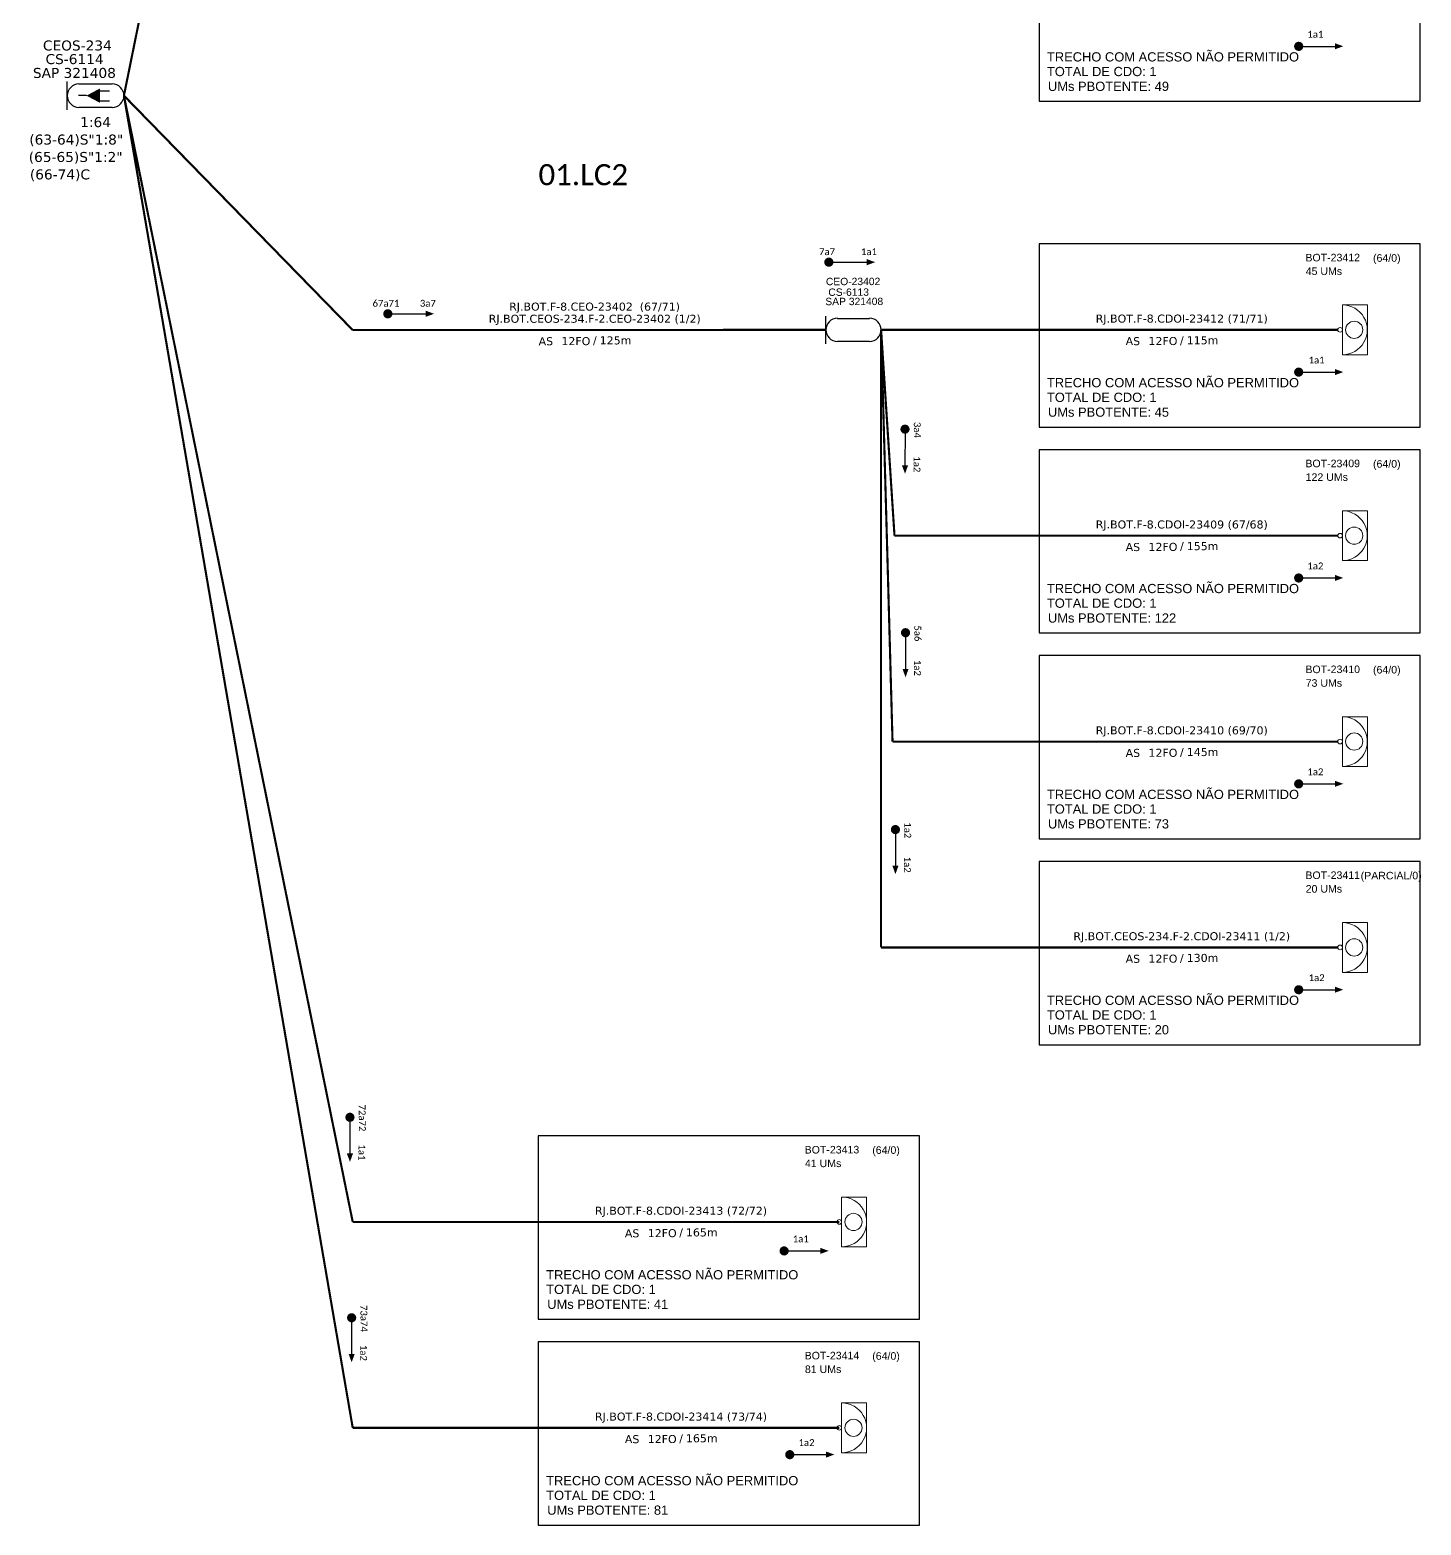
# Model space of a CAD drawing. Extents: x 35688 to 43624, y 3263 to 5132.
# Drawn here: x 43120.4 to 43424.4, y 3263.1 to 3589.9 of the extents above; entities that cross this region are included whole.
import ezdxf
from ezdxf.enums import TextEntityAlignment as Align

# ---------------------------------------------------------------- set-up
doc = ezdxf.new("R2010")
doc.units = ezdxf.units.DM
doc.header["$MEASUREMENT"] = 0
for name, color, linetype, lineweight in [("20.0-LEGENDA DOS CDO'S", 1, 'Continuous', 0), ('20.2-CDO_POSTE', 1, 'Continuous', 5), ('40.1-ETIQUETAS', 1, 'Continuous', 20)]:
    doc.layers.add(name, color=color, linetype=linetype, lineweight=lineweight)
for name, color, linetype in [('20.4-CEOS', 1, 'Continuous'), ('CAP a instalar', 1, 'Continuous'), ('SETA', 7, 'Continuous')]:
    doc.layers.add(name, color=color, linetype=linetype)
doc.styles.add('ARIAL', font='arial.ttf')
doc.styles.add('siredit', font='verdana.ttf')
doc.linetypes.add('FENCELINE1', pattern='A,0.25,-0.1,[133,ltypeshp.shx,S=0.1,R=0,X=-0.1,Y=0],-0.1,1', length=1.45)

# ---------------------------------------------------------------- blocks, each defined once
blk = doc.blocks.new('ETIQUETA_RS5F')
at = {"layer": '40.1-ETIQUETAS', "color": 0, "style": 'siredit'}
blk.add_text('/', height=1.5, dxfattribs=at).set_placement((1.55, -1.95), align=Align.MIDDLE_RIGHT)
for tag, p in [('ETIQUETA_R_SECUNDARIA', (1.18, 2.1)), ('ETIQUETA_R_PRIMARIA', (1.18, 4.1)), ('F_ATIVAS/F_MORTAS', (1.11, -4.24))]:
    blk.add_attdef(tag, text='', height=1.5, dxfattribs=at).set_placement(p, align=Align.MIDDLE_CENTER)
for tag, p in [('TIPO_CABO', (-6.62, -2.12)), ('CAP_CABO', (0.37, -2.09))]:
    blk.add_attdef(tag, text='', height=1.5, dxfattribs=at).set_placement(p, align=Align.MIDDLE_RIGHT)
blk.add_attdef('METROS', text='', height=1.5, dxfattribs=at).set_placement((2.11, -1.95), align=Align.MIDDLE_LEFT)
for tag, p in [('FUSÃO_1', (0.82, -8.39)), ('FUSÃO_2', (0.82, -10.6)), ('FUSÃO_3', (0.82, -12.93)), ('FUSÃO_4', (0.82, -15.14)), ('FUSÃO_5', (0.82, -17.16))]:
    blk.add_attdef(tag, text='', height=1.5, dxfattribs=at).set_placement(p, align=Align.CENTER)
blk = doc.blocks.new('CEO')
at = {"layer": '20.4-CEOS'}
for p, q in [((-6.19, -0.53), (-6.19, 5.68)), ((-3.61, 5.15), (3.61, 5.15)), ((3.61, 0), (-3.61, 0))]:
    blk.add_line(p, q, dxfattribs=at)
for centre, start, end in [((-3.61, 2.58), 90, 270), ((3.61, 2.58), 270, 90)]:
    blk.add_arc(centre, 2.58, start, end, dxfattribs=at)
blk = doc.blocks.new('CDOE-TEXTO PADRÃO')
at = {"layer": "20.0-LEGENDA DOS CDO'S", "color": 0, "style": 'ARIAL'}
for tag, p in [('CDO_N', (0.49, 7.39)), ('SAP', (0.51, 1.67)), ('CORDOALHA', (0.5, 4.33)), ('SPLITER_1', (0.59, -0.91)), ('SPLITER_2', (0.6, -3.55)), ('(XX-XX_F)S', (0.54, -8.29)), ('(XX-XX_L)S', (0.55, -10.83)), ('UMS', (0.55, -13.15))]:
    blk.add_attdef(tag, p, '', height=1.7, rotation=0.118, dxfattribs=at)
blk.add_attdef('FIBRAS_UTILIZADAS', text='', height=1.7, rotation=0.118, dxfattribs=at).set_placement((19.77, 7.43), align=Align.CENTER)
blk = doc.blocks.new('CEOS_RP_CT_DRT')
at = {"layer": '20.4-CEOS', "color": 0}
for p, q in [((-4.54, 1.19), (-1.19, 1.19)), ((-1.19, -1.19), (-4.54, -1.19))]:
    blk.add_line(p, q, dxfattribs=at)
for points in [[(-5.73, -1.43), (-5.73, 1.44)], [(-3.79, 0), (-4.59, 0)], [(-2.47, 0.48), (-1.45, 0.48)], [(-2.47, -0.52), (-1.45, -0.52)]]:
    blk.add_lwpolyline(points, dxfattribs=at)
blk.add_lwpolyline([(-3.79, 0, 0, 1.47, 0), (-2.41, 0, 1.47, 1.47, 0)], format="xyseb", dxfattribs=at)
for centre, start, end in [((-4.54, 0), 90, 270), ((-1.19, 0), 270, 90)]:
    blk.add_arc(centre, 1.19, start, end, dxfattribs=at)
at = {"layer": '20.4-CEOS', "color": 7, "style": 'siredit'}
for tag, p in [('Nº_DA_CEOS', (-2.86, 5.6)), ('LOCAL', (-2.86, 4.24)), ('SAP', (-2.86, 2.78)), ('RACIO_SPLITAGEM', (-2.86, -1.88)), ('FIBRAS_SPLITTER', (-2.86, -3.58)), ('FIBRAS_TOP_C', (-2.86, -5.08)), ('RESERVA_FINAIS', (-2.86, -6.39))]:
    blk.add_attdef(tag, text='', height=1.01, dxfattribs=at).set_placement(p, align=Align.TOP_CENTER)

msp = doc.modelspace()

# ---------------------------------------------------------------- linework, layer by layer
at = {"const_width": 1}
for points in [[(43397.18, 3586.35, 1), (43398.18, 3586.35, 1)], [(43294.52, 3539.17, 1), (43295.52, 3539.17, 1)], [(43198.15, 3527.88, 1), (43199.15, 3527.88, 1)], [(43397.18, 3515.14, 1), (43398.18, 3515.14, 1)], [(43311.66, 3503.17, 1), (43311.66, 3502.17, 1)], [(43397.18, 3470.14, 1), (43398.18, 3470.14, 1)], [(43311.77, 3458.68, 1), (43311.77, 3457.68, 1)], [(43397.18, 3425.14, 1), (43398.18, 3425.14, 1)], [(43309.56, 3415.65, 1), (43309.56, 3414.65, 1)], [(43397.18, 3380.14, 1), (43398.18, 3380.14, 1)], [(43190.37, 3352.76, 1), (43190.37, 3351.76, 1)], [(43284.74, 3323.05, 1), (43285.74, 3323.05, 1)], [(43190.74, 3308.94, 1), (43190.74, 3307.94, 1)], [(43285.98, 3278.52, 1), (43286.98, 3278.52, 1)]]:
    msp.add_lwpolyline(points, format="xyb", close=True, dxfattribs=at)
at = {"layer": '40.1-ETIQUETAS', "color": 8}
for points in [[(43407.23, 3529.83), (43412.68, 3529.83), (43412.68, 3518.93), (43407.23, 3518.93)], [(43407.23, 3484.83), (43412.68, 3484.83), (43412.68, 3473.93), (43407.23, 3473.93)], [(43407.23, 3439.83), (43412.68, 3439.83), (43412.68, 3428.93), (43407.23, 3428.93)], [(43407.23, 3394.83), (43412.68, 3394.83), (43412.68, 3383.93), (43407.23, 3383.93)], [(43297.81, 3334.83), (43303.26, 3334.83), (43303.26, 3323.93), (43297.81, 3323.93)], [(43297.81, 3289.83), (43303.26, 3289.83), (43303.26, 3278.93), (43297.81, 3278.93)]]:
    msp.add_lwpolyline(points, close=True, dxfattribs=at)
for centre, major_axis, start_param, end_param in [((43407.23, 3524.39), (-3.85, 3.85), 2.356194, 5.497787), ((43406.73, 3524.39), (-0.356, 0.356), 2.356194490191767, 8.639379797371353), ((43409.81, 3524.39), (1.33, 1.33), 3.926991, 10.210176), ((43407.23, 3479.39), (-3.85, 3.85), 2.356194, 5.497787), ((43409.81, 3479.39), (1.33, 1.33), 3.926991, 10.210176), ((43406.73, 3479.39), (-0.356, 0.356), 2.356194490191767, 8.639379797371353), ((43407.23, 3434.39), (-3.85, 3.85), 2.356194, 5.497787), ((43406.73, 3434.39), (-0.356, 0.356), 2.356194490191767, 8.639379797371353), ((43409.81, 3434.39), (1.33, 1.33), 3.926991, 10.210176), ((43407.23, 3389.39), (-3.85, 3.85), 2.356194, 5.497787), ((43406.73, 3389.39), (-0.356, 0.356), 2.356194490191767, 8.639379797371353), ((43409.81, 3389.39), (1.33, 1.33), 3.926991, 10.210176), ((43297.81, 3329.39), (-3.85, 3.85), 2.356194, 5.497787), ((43300.4, 3329.39), (1.33, 1.33), 3.926991, 10.210176), ((43297.31, 3329.39), (-0.356, 0.356), 2.356194490191767, 8.639379797371353), ((43297.81, 3284.39), (-3.85, 3.85), 2.356194, 5.497787), ((43297.31, 3284.39), (-0.356, 0.356), 2.356194490191767, 8.639379797371353), ((43300.4, 3284.39), (1.33, 1.33), 3.926991, 10.210176)]:
    msp.add_ellipse(centre, major_axis=major_axis, ratio=1, start_param=start_param, end_param=end_param, dxfattribs=at)
at = {"layer": 'CAP a instalar', "linetype": 'FENCELINE1', "ltscale": 7, "const_width": 0.467}
for points in [[(43140.98, 3575.58), (43190.98, 3821.77)], [(43140.98, 3575.58), (43190.98, 3524.33)], [(43190.98, 3524.33), (43294.36, 3524.38)]]:
    msp.add_lwpolyline(points, dxfattribs=at)
at = {"layer": 'CAP a instalar', "color": 3}
for points in [[(43424.22, 3614.4), (43340.94, 3614.4), (43340.94, 3574.33), (43424.22, 3574.33)], [(43424.22, 3543.19), (43340.94, 3543.19), (43340.94, 3503.12), (43424.22, 3503.12)], [(43424.22, 3498.19), (43340.94, 3498.19), (43340.94, 3458.12), (43424.22, 3458.12)], [(43424.22, 3453.19), (43340.94, 3453.19), (43340.94, 3413.12), (43424.22, 3413.12)], [(43424.22, 3408.19), (43340.94, 3408.19), (43340.94, 3368.12), (43424.22, 3368.12)], [(43314.8, 3348.19), (43231.52, 3348.19), (43231.52, 3308.12), (43314.8, 3308.12)], [(43314.8, 3303.19), (43231.52, 3303.19), (43231.52, 3263.12), (43314.8, 3263.12)]]:
    msp.add_lwpolyline(points, close=True, dxfattribs=at)
at = {"layer": 'CAP a instalar', "color": 8, "linetype": 'FENCELINE1', "ltscale": 7, "const_width": 0.467}
for points in [[(43140.98, 3575.58), (43190.98, 3329.38)], [(43190.98, 3284.38), (43140.98, 3575.58)], [(43306.43, 3524.38), (43406.22, 3524.38)], [(43306.43, 3524.38), (43306.43, 3389.38)], [(43308.93, 3434.38), (43306.43, 3524.38)], [(43309.36, 3479.38), (43306.43, 3524.38)], [(43309.36, 3479.38), (43406.22, 3479.38)], [(43308.93, 3434.38), (43406.22, 3434.38)], [(43306.43, 3389.38), (43406.22, 3389.38)], [(43190.98, 3329.38), (43297.31, 3329.39)], [(43190.98, 3284.38), (43297.31, 3284.39)]]:
    msp.add_lwpolyline(points, dxfattribs=at)
at = {"layer": 'SETA'}
for points in [[(43397.68, 3586.35), (43406.28, 3586.35)], [(43295.4, 3539.16), (43304, 3539.16)], [(43199.02, 3527.88), (43207.62, 3527.88)], [(43397.68, 3515.14), (43406.28, 3515.14)], [(43311.66, 3502.67), (43311.65, 3494.07)], [(43397.68, 3470.14), (43406.28, 3470.14)], [(43311.77, 3458.18), (43311.76, 3449.58)], [(43397.68, 3425.14), (43406.28, 3425.14)], [(43309.56, 3415.15), (43309.55, 3406.55)], [(43397.68, 3380.14), (43406.28, 3380.14)], [(43190.37, 3352.26), (43190.36, 3343.66)], [(43285.24, 3323.05), (43293.84, 3323.05)], [(43190.74, 3308.44), (43190.73, 3299.85)], [(43286.48, 3278.52), (43295.08, 3278.52)]]:
    msp.add_lwpolyline(points, dxfattribs=at)
for points in [[(43405.59, 3587.03), (43407.42, 3586.37), (43405.59, 3585.7)], [(43303.31, 3539.84), (43305.14, 3539.17), (43303.31, 3538.51)], [(43206.93, 3528.56), (43208.76, 3527.89), (43206.93, 3527.23)], [(43405.59, 3515.82), (43407.42, 3515.15), (43405.59, 3514.49)], [(43312.33, 3494.76), (43311.66, 3492.93), (43310.99, 3494.76)], [(43405.59, 3470.82), (43407.42, 3470.15), (43405.59, 3469.49)], [(43312.44, 3450.27), (43311.77, 3448.44), (43311.11, 3450.27)], [(43405.59, 3425.82), (43407.42, 3425.15), (43405.59, 3424.49)], [(43310.23, 3407.24), (43309.56, 3405.41), (43308.9, 3407.25)], [(43405.59, 3380.82), (43407.42, 3380.15), (43405.59, 3379.49)], [(43191.04, 3344.35), (43190.37, 3342.52), (43189.7, 3344.35)], [(43293.15, 3323.73), (43294.98, 3323.06), (43293.15, 3322.4)], [(43191.41, 3300.53), (43190.74, 3298.7), (43190.08, 3300.54)], [(43294.39, 3279.2), (43296.22, 3278.54), (43294.39, 3277.87)]]:
    msp.add_solid(points, dxfattribs=at)

# ---------------------------------------------------------------- block references
at = {"color": 2, "xscale": 0.9748520008884765, "yscale": 0.9748520008884765, "zscale": 0.9748520008884765}
msp.add_blockref('CEO', (43300.4, 3521.87), dxfattribs=at)
at = {"layer": '20.2-CDO_POSTE'}
ref = msp.add_blockref('CDOE-TEXTO PADRÃO', (43296.08, 3527.06), dxfattribs=dict(at, xscale=0.947556147652673, yscale=0.947556147652673, zscale=0.947556147652673))
ref.add_attrib('CDO_N', 'CS-6113', (43294.9, 3531.81), dxfattribs={"layer": "20.0-LEGENDA DOS CDO'S", "color": 0, "height": 1.611, "rotation": 0.118, "style": 'ARIAL'})
ref.add_attrib('SAP', 'CEO-23402', (43294.37, 3534.14), dxfattribs={"layer": "20.0-LEGENDA DOS CDO'S", "color": 0, "height": 1.611, "rotation": 0.118, "style": 'ARIAL'})
ref = msp.add_blockref('CDOE-TEXTO PADRÃO', (43294.15, 3525.03), dxfattribs=dict(at, xscale=0.947556147652673, yscale=0.947556147652673, zscale=0.947556147652673))
ref.add_attrib('CDO_N', 'SAP 321408', (43294.25, 3529.77), dxfattribs={"layer": "20.0-LEGENDA DOS CDO'S", "color": 0, "height": 1.611, "rotation": 0.118, "style": 'ARIAL'})
at = {"layer": '20.4-CEOS'}
ref = msp.add_blockref('CEOS_RP_CT_DRT', (43140.98, 3575.57), dxfattribs=dict(at, xscale=2.161665797233581, yscale=2.161665797233581, zscale=2.161665797233581))
ref.add_attrib('Nº_DA_CEOS', 'CEOS-234', dxfattribs={"color": 7, "height": 2.183, "style": 'siredit'}).set_placement((43130.81, 3587.63), align=Align.TOP_CENTER)
ref.add_attrib('LOCAL', 'CS-6114', dxfattribs={"color": 7, "height": 2.183, "style": 'siredit'}).set_placement((43130.2, 3584.65), align=Align.TOP_CENTER)
ref.add_attrib('SAP', 'SAP 321408', dxfattribs={"color": 7, "height": 2.183, "style": 'siredit'}).set_placement((43130.16, 3581.63), align=Align.TOP_CENTER)
ref.add_attrib('RACIO_SPLITAGEM', '1:64', dxfattribs={"color": 7, "height": 2.183, "style": 'siredit'}).set_placement((43134.79, 3570.87), align=Align.TOP_CENTER)
ref.add_attrib('FIBRAS_SPLITTER', '(63-64)S"1:8"', dxfattribs={"color": 7, "height": 2.1826, "style": 'siredit'}).set_placement((43130.56, 3567.07), align=Align.TOP_CENTER)
ref.add_attrib('FIBRAS_TOP_C', '(65-65)S"1:2"', dxfattribs={"color": 7, "height": 2.1826, "style": 'siredit'}).set_placement((43130.44, 3563.26), align=Align.TOP_CENTER)
ref.add_attrib('RESERVA_FINAIS', '(66-74)C', dxfattribs={"color": 7, "height": 2.183, "style": 'siredit'}).set_placement((43127, 3559.45), align=Align.TOP_CENTER)
at = {"layer": '40.1-ETIQUETAS', "color": 8}
ref = msp.add_blockref('CDOE-TEXTO PADRÃO', (43406.24, 3528.27), dxfattribs=dict(at, xscale=0.9720000028610228, yscale=0.9720000028610228, zscale=0.9720000028610228))
ref.add_attrib('CDO_N', 'BOT-23412', (43399.15, 3539.34), dxfattribs={"layer": "20.0-LEGENDA DOS CDO'S", "color": 0, "height": 1.652, "rotation": 0.118, "style": 'ARIAL'})
ref.add_attrib('CORDOALHA', '45 UMs', (43399.21, 3536.36), dxfattribs={"layer": "20.0-LEGENDA DOS CDO'S", "color": 0, "height": 1.652, "rotation": 0.118, "style": 'ARIAL'})
ref.add_attrib('FIBRAS_UTILIZADAS', '       (64/0)', dxfattribs={"layer": "20.0-LEGENDA DOS CDO'S", "color": 0, "height": 1.6523, "rotation": 0.118, "style": 'ARIAL'}).set_placement((43414.69, 3539.26), align=Align.CENTER)
at = {"layer": '40.1-ETIQUETAS'}
ref = msp.add_blockref('ETIQUETA_RS5F', (43242.48, 3524.35), dxfattribs=dict(at, xscale=1.16639998499977, yscale=1.16639998499977, zscale=1.16639998499977))
ref.add_attrib('ETIQUETA_R_PRIMARIA', 'RJ.BOT.F-8.CEO-23402  (67/71)', dxfattribs={"color": 0, "height": 1.7496, "style": 'siredit'}).set_placement((43243.82, 3529.46), align=Align.MIDDLE_CENTER)
ref.add_attrib('ETIQUETA_R_SECUNDARIA', 'RJ.BOT.CEOS-234.F-2.CEO-23402 (1/2)', dxfattribs={"color": 0, "height": 1.7496, "style": 'siredit'}).set_placement((43243.86, 3526.81), align=Align.MIDDLE_CENTER)
ref.add_attrib('TIPO_CABO', 'AS', dxfattribs={"color": 0, "height": 1.75, "style": 'siredit'}).set_placement((43234.76, 3521.89), align=Align.MIDDLE_RIGHT)
ref.add_attrib('CAP_CABO', '12FO', dxfattribs={"color": 0, "height": 1.75, "style": 'siredit'}).set_placement((43242.9, 3521.91), align=Align.MIDDLE_RIGHT)
ref.add_attrib('METROS', '125m', dxfattribs={"color": 0, "height": 1.75, "style": 'siredit'}).set_placement((43244.94, 3522.08), align=Align.MIDDLE_LEFT)
at = {"layer": '40.1-ETIQUETAS', "color": 8}
ref = msp.add_blockref('ETIQUETA_RS5F', (43370.75, 3524.38), dxfattribs=dict(at, xscale=1.16639998499977, yscale=1.16639998499977, zscale=1.16639998499977))
ref.add_attrib('ETIQUETA_R_SECUNDARIA', 'RJ.BOT.F-8.CDOI-23412 (71/71)', dxfattribs={"color": 0, "height": 1.7496, "style": 'siredit'}).set_placement((43372.13, 3526.84), align=Align.MIDDLE_CENTER)
ref.add_attrib('TIPO_CABO', 'AS', dxfattribs={"color": 0, "height": 1.75, "style": 'siredit'}).set_placement((43363.03, 3521.91), align=Align.MIDDLE_RIGHT)
ref.add_attrib('CAP_CABO', '12FO', dxfattribs={"color": 0, "height": 1.75, "style": 'siredit'}).set_placement((43371.18, 3521.94), align=Align.MIDDLE_RIGHT)
ref.add_attrib('METROS', '115m', dxfattribs={"color": 0, "height": 1.75, "style": 'siredit'}).set_placement((43373.21, 3522.1), align=Align.MIDDLE_LEFT)
ref = msp.add_blockref('CDOE-TEXTO PADRÃO', (43406.24, 3483.27), dxfattribs=dict(at, xscale=0.9720000028610228, yscale=0.9720000028610228, zscale=0.9720000028610228))
ref.add_attrib('CDO_N', 'BOT-23409', (43399.15, 3494.34), dxfattribs={"layer": "20.0-LEGENDA DOS CDO'S", "color": 0, "height": 1.652, "rotation": 0.118, "style": 'ARIAL'})
ref.add_attrib('CORDOALHA', '122 UMs', (43399.21, 3491.36), dxfattribs={"layer": "20.0-LEGENDA DOS CDO'S", "color": 0, "height": 1.652, "rotation": 0.118, "style": 'ARIAL'})
ref.add_attrib('FIBRAS_UTILIZADAS', '       (64/0)', dxfattribs={"layer": "20.0-LEGENDA DOS CDO'S", "color": 0, "height": 1.6523, "rotation": 0.118, "style": 'ARIAL'}).set_placement((43414.69, 3494.26), align=Align.CENTER)
ref = msp.add_blockref('ETIQUETA_RS5F', (43370.75, 3479.38), dxfattribs=dict(at, xscale=1.16639998499977, yscale=1.16639998499977, zscale=1.16639998499977))
ref.add_attrib('ETIQUETA_R_SECUNDARIA', 'RJ.BOT.F-8.CDOI-23409 (67/68)', dxfattribs={"color": 0, "height": 1.7496, "style": 'siredit'}).set_placement((43372.13, 3481.84), align=Align.MIDDLE_CENTER)
ref.add_attrib('TIPO_CABO', 'AS', dxfattribs={"color": 0, "height": 1.75, "style": 'siredit'}).set_placement((43363.03, 3476.91), align=Align.MIDDLE_RIGHT)
ref.add_attrib('CAP_CABO', '12FO', dxfattribs={"color": 0, "height": 1.75, "style": 'siredit'}).set_placement((43371.18, 3476.94), align=Align.MIDDLE_RIGHT)
ref.add_attrib('METROS', '155m', dxfattribs={"color": 0, "height": 1.75, "style": 'siredit'}).set_placement((43373.21, 3477.1), align=Align.MIDDLE_LEFT)
ref = msp.add_blockref('CDOE-TEXTO PADRÃO', (43406.24, 3438.27), dxfattribs=dict(at, xscale=0.9720000028610228, yscale=0.9720000028610228, zscale=0.9720000028610228))
ref.add_attrib('CDO_N', 'BOT-23410', (43399.15, 3449.34), dxfattribs={"layer": "20.0-LEGENDA DOS CDO'S", "color": 0, "height": 1.652, "rotation": 0.118, "style": 'ARIAL'})
ref.add_attrib('CORDOALHA', '73 UMs', (43399.21, 3446.36), dxfattribs={"layer": "20.0-LEGENDA DOS CDO'S", "color": 0, "height": 1.652, "rotation": 0.118, "style": 'ARIAL'})
ref.add_attrib('FIBRAS_UTILIZADAS', '       (64/0)', dxfattribs={"layer": "20.0-LEGENDA DOS CDO'S", "color": 0, "height": 1.6523, "rotation": 0.118, "style": 'ARIAL'}).set_placement((43414.69, 3449.26), align=Align.CENTER)
ref = msp.add_blockref('ETIQUETA_RS5F', (43370.75, 3434.38), dxfattribs=dict(at, xscale=1.16639998499977, yscale=1.16639998499977, zscale=1.16639998499977))
ref.add_attrib('ETIQUETA_R_SECUNDARIA', 'RJ.BOT.F-8.CDOI-23410 (69/70)', dxfattribs={"color": 0, "height": 1.7496, "style": 'siredit'}).set_placement((43372.13, 3436.84), align=Align.MIDDLE_CENTER)
ref.add_attrib('TIPO_CABO', 'AS', dxfattribs={"color": 0, "height": 1.75, "style": 'siredit'}).set_placement((43363.03, 3431.91), align=Align.MIDDLE_RIGHT)
ref.add_attrib('CAP_CABO', '12FO', dxfattribs={"color": 0, "height": 1.75, "style": 'siredit'}).set_placement((43371.18, 3431.94), align=Align.MIDDLE_RIGHT)
ref.add_attrib('METROS', '145m', dxfattribs={"color": 0, "height": 1.75, "style": 'siredit'}).set_placement((43373.21, 3432.1), align=Align.MIDDLE_LEFT)
ref = msp.add_blockref('CDOE-TEXTO PADRÃO', (43406.24, 3393.27), dxfattribs=dict(at, xscale=0.9720000028610228, yscale=0.9720000028610228, zscale=0.9720000028610228))
ref.add_attrib('CDO_N', 'BOT-23411', (43399.15, 3404.34), dxfattribs={"layer": "20.0-LEGENDA DOS CDO'S", "color": 0, "height": 1.652, "rotation": 0.118, "style": 'ARIAL'})
ref.add_attrib('CORDOALHA', '20 UMs', (43399.21, 3401.36), dxfattribs={"layer": "20.0-LEGENDA DOS CDO'S", "color": 0, "height": 1.652, "rotation": 0.118, "style": 'ARIAL'})
ref.add_attrib('FIBRAS_UTILIZADAS', '          (PARCIAL/0)', dxfattribs={"layer": "20.0-LEGENDA DOS CDO'S", "color": 0, "height": 1.6523, "rotation": 0.118, "style": 'ARIAL'}).set_placement((43414.69, 3404.26), align=Align.CENTER)
ref = msp.add_blockref('ETIQUETA_RS5F', (43370.75, 3389.38), dxfattribs=dict(at, xscale=1.16639998499977, yscale=1.16639998499977, zscale=1.16639998499977))
ref.add_attrib('ETIQUETA_R_SECUNDARIA', 'RJ.BOT.CEOS-234.F-2.CDOI-23411 (1/2)', dxfattribs={"color": 0, "height": 1.7496, "style": 'siredit'}).set_placement((43372.13, 3391.84), align=Align.MIDDLE_CENTER)
ref.add_attrib('TIPO_CABO', 'AS', dxfattribs={"color": 0, "height": 1.75, "style": 'siredit'}).set_placement((43363.03, 3386.91), align=Align.MIDDLE_RIGHT)
ref.add_attrib('CAP_CABO', '12FO', dxfattribs={"color": 0, "height": 1.75, "style": 'siredit'}).set_placement((43371.18, 3386.94), align=Align.MIDDLE_RIGHT)
ref.add_attrib('METROS', '130m', dxfattribs={"color": 0, "height": 1.75, "style": 'siredit'}).set_placement((43373.21, 3387.1), align=Align.MIDDLE_LEFT)
ref = msp.add_blockref('CDOE-TEXTO PADRÃO', (43296.82, 3333.27), dxfattribs=dict(at, xscale=0.9720000028610228, yscale=0.9720000028610228, zscale=0.9720000028610228))
ref.add_attrib('CDO_N', 'BOT-23413', (43289.73, 3344.34), dxfattribs={"layer": "20.0-LEGENDA DOS CDO'S", "color": 0, "height": 1.652, "rotation": 0.118, "style": 'ARIAL'})
ref.add_attrib('CORDOALHA', '41 UMs', (43289.79, 3341.36), dxfattribs={"layer": "20.0-LEGENDA DOS CDO'S", "color": 0, "height": 1.652, "rotation": 0.118, "style": 'ARIAL'})
ref.add_attrib('FIBRAS_UTILIZADAS', '       (64/0)', dxfattribs={"layer": "20.0-LEGENDA DOS CDO'S", "color": 0, "height": 1.6523, "rotation": 0.118, "style": 'ARIAL'}).set_placement((43305.27, 3344.26), align=Align.CENTER)
ref = msp.add_blockref('ETIQUETA_RS5F', (43261.33, 3329.38), dxfattribs=dict(at, xscale=1.16639998499977, yscale=1.16639998499977, zscale=1.16639998499977))
ref.add_attrib('ETIQUETA_R_SECUNDARIA', 'RJ.BOT.F-8.CDOI-23413 (72/72)', dxfattribs={"color": 0, "height": 1.7496, "style": 'siredit'}).set_placement((43262.71, 3331.84), align=Align.MIDDLE_CENTER)
ref.add_attrib('TIPO_CABO', 'AS', dxfattribs={"color": 0, "height": 1.75, "style": 'siredit'}).set_placement((43253.61, 3326.91), align=Align.MIDDLE_RIGHT)
ref.add_attrib('CAP_CABO', '12FO', dxfattribs={"color": 0, "height": 1.75, "style": 'siredit'}).set_placement((43261.76, 3326.94), align=Align.MIDDLE_RIGHT)
ref.add_attrib('METROS', '165m', dxfattribs={"color": 0, "height": 1.75, "style": 'siredit'}).set_placement((43263.79, 3327.1), align=Align.MIDDLE_LEFT)
ref = msp.add_blockref('CDOE-TEXTO PADRÃO', (43296.82, 3288.27), dxfattribs=dict(at, xscale=0.9720000028610228, yscale=0.9720000028610228, zscale=0.9720000028610228))
ref.add_attrib('CDO_N', 'BOT-23414', (43289.73, 3299.34), dxfattribs={"layer": "20.0-LEGENDA DOS CDO'S", "color": 0, "height": 1.652, "rotation": 0.118, "style": 'ARIAL'})
ref.add_attrib('CORDOALHA', '81 UMs', (43289.79, 3296.36), dxfattribs={"layer": "20.0-LEGENDA DOS CDO'S", "color": 0, "height": 1.652, "rotation": 0.118, "style": 'ARIAL'})
ref.add_attrib('FIBRAS_UTILIZADAS', '       (64/0)', dxfattribs={"layer": "20.0-LEGENDA DOS CDO'S", "color": 0, "height": 1.6523, "rotation": 0.118, "style": 'ARIAL'}).set_placement((43305.27, 3299.26), align=Align.CENTER)
ref = msp.add_blockref('ETIQUETA_RS5F', (43261.33, 3284.38), dxfattribs=dict(at, xscale=1.16639998499977, yscale=1.16639998499977, zscale=1.16639998499977))
ref.add_attrib('ETIQUETA_R_SECUNDARIA', 'RJ.BOT.F-8.CDOI-23414 (73/74)', dxfattribs={"color": 0, "height": 1.7496, "style": 'siredit'}).set_placement((43262.71, 3286.84), align=Align.MIDDLE_CENTER)
ref.add_attrib('TIPO_CABO', 'AS', dxfattribs={"color": 0, "height": 1.75, "style": 'siredit'}).set_placement((43253.61, 3281.91), align=Align.MIDDLE_RIGHT)
ref.add_attrib('CAP_CABO', '12FO', dxfattribs={"color": 0, "height": 1.75, "style": 'siredit'}).set_placement((43261.76, 3281.94), align=Align.MIDDLE_RIGHT)
ref.add_attrib('METROS', '165m', dxfattribs={"color": 0, "height": 1.75, "style": 'siredit'}).set_placement((43263.79, 3282.1), align=Align.MIDDLE_LEFT)

# ---------------------------------------------------------------- texts
at = {"color": 3, "style": 'ARIAL'}
for s, p in [('TRECHO COM ACESSO NÃO PERMITIDO', (43342.67, 3583.04)), ('TOTAL DE CDO: 1', (43342.67, 3579.84)), ('UMs PBOTENTE: 49', (43342.89, 3576.6)), ('TRECHO COM ACESSO NÃO PERMITIDO', (43342.67, 3511.83)), ('TOTAL DE CDO: 1', (43342.67, 3508.63)), ('UMs PBOTENTE: 45', (43342.89, 3505.39)), ('TRECHO COM ACESSO NÃO PERMITIDO', (43342.67, 3466.83)), ('TOTAL DE CDO: 1', (43342.67, 3463.63)), ('UMs PBOTENTE: 122', (43342.89, 3460.39)), ('TRECHO COM ACESSO NÃO PERMITIDO', (43342.67, 3421.83)), ('TOTAL DE CDO: 1', (43342.67, 3418.63)), ('UMs PBOTENTE: 73', (43342.89, 3415.39)), ('TRECHO COM ACESSO NÃO PERMITIDO', (43342.67, 3376.83)), ('TOTAL DE CDO: 1', (43342.67, 3373.63)), ('UMs PBOTENTE: 20', (43342.89, 3370.39)), ('TRECHO COM ACESSO NÃO PERMITIDO', (43233.25, 3316.83)), ('TOTAL DE CDO: 1', (43233.25, 3313.63)), ('UMs PBOTENTE: 41', (43233.47, 3310.39)), ('TRECHO COM ACESSO NÃO PERMITIDO', (43233.25, 3271.83)), ('TOTAL DE CDO: 1', (43233.25, 3268.63)), ('UMs PBOTENTE: 81', (43233.47, 3265.39))]:
    msp.add_text(s, height=2.0166, dxfattribs=at).set_placement(p)
at = {"char_height": 1.5, "width": 25.3588, "attachment_point": 5}
for s, insert in [('{\\fCalibri|b0|i0|c0|p34;\\C7;1a1}', (43401.33, 3588.98)), ('{\\fCalibri|b0|i0|c0|p34;\\C7;7a7}', (43294.62, 3541.46)), ('{\\fCalibri|b0|i0|c0|p34;\\C7;1a1}', (43303.78, 3541.46)), ('{\\fCalibri|b0|i0|c0|p34;\\C7;67a71}', (43198.24, 3530.18)), ('{\\fCalibri|b0|i0|c0|p34;\\C7;3a7}', (43207.4, 3530.18)), ('\\C7;\\fCalibri|b0|i0|c0|p34; 1a1', (43401.33, 3517.77)), ('{\\fCalibri|b0|i0|c0|p34;\\C7;1a2}', (43401.33, 3472.77)), ('{\\fCalibri|b0|i0|c0|p34;\\C7;1a2}', (43401.33, 3427.77)), ('\\C7;\\fCalibri|b0|i0|c0|p34; 1a2', (43401.33, 3382.77)), ('{\\fCalibri|b0|i0|c0|p34;\\C7;1a1}', (43288.89, 3325.68)), ('\\C7;\\fCalibri|b0|i0|c0|p34;1a2', (43290.13, 3281.15))]:
    msp.add_mtext(s, dxfattribs=dict(at, insert=insert))
at = {"color": 3, "insert": (43241.36, 3558.27), "char_height": 4.6037, "width": 230.4002, "attachment_point": 5}
msp.add_mtext('\\fCalibri|b0|i0|c0|p34;01.LC2', dxfattribs=at)
at = {"char_height": 1.5, "width": 25.3588, "attachment_point": 5}
for s, insert, rotation in [('{\\fCalibri|b0|i0|c0|p34;\\C7;3a4}', (43314.34, 3502.52), 270.6666), ('{\\fCalibri|b0|i0|c0|p34;\\C7;1a2}', (43314.27, 3494.98), 269.9383), ('{\\fCalibri|b0|i0|c0|p34;\\C7;5a6}', (43314.45, 3458.03), 270.6666), ('{\\fCalibri|b0|i0|c0|p34;\\C7;1a2}', (43314.39, 3450.49), 269.9383), ('{\\fCalibri|b0|i0|c0|p34;\\C7;1a2}', (43312.24, 3415), 270.6666), ('{\\fCalibri|b0|i0|c0|p34;\\C7;1a2}', (43312.18, 3407.47), 269.9383), ('{\\fCalibri|b0|i0|c0|p34;\\C7;72a72}', (43193.05, 3352.11), 270.6666), ('{\\fCalibri|b0|i0|c0|p34;\\C7;1a1}', (43192.98, 3344.57), 269.9383), ('\\C7;\\fCalibri|b0|i0|c0|p34;73a74', (43193.42, 3308.29), 270.6666), ('\\C7;\\fCalibri|b0|i0|c0|p34;1a2', (43193.36, 3300.76), 269.9383)]:
    msp.add_mtext(s, dxfattribs=dict(at, insert=insert, rotation=rotation))

doc.saveas('drawing.dxf')
